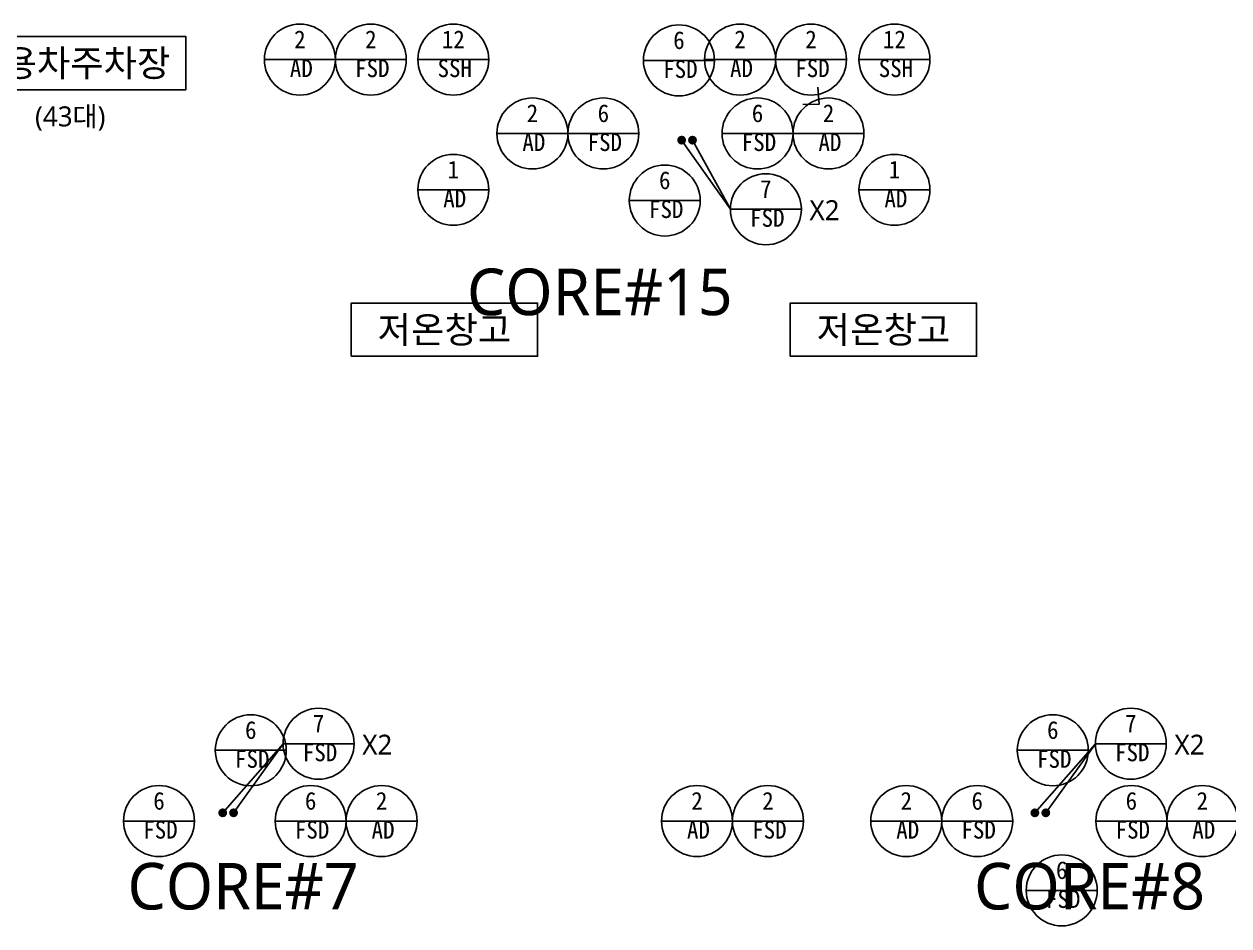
# Model space of a CAD drawing. Header units: millimetres. Extents: x 3479419 to 5579419, y 522746 to 3162891.
# Drawn here: x 4852519 to 4943077, y 1439096 to 1506854 of the extents above; entities that cross this region are included whole.
import ezdxf
from ezdxf.enums import TextEntityAlignment as Align

# ---------------------------------------------------------------- set-up
doc = ezdxf.new("R2010")
doc.units = ezdxf.units.MM
doc.layers.get('Defpoints').update_dxf_attribs({"color": 140})
for name, color, linetype, lineweight in [('A-MKXX-SYMB', 7, 'Continuous', 25), ('A-XXXX-SYMB', 7, 'Continuous', 25), ('A-XXXX-TXT2', 3, 'Continuous', 25)]:
    doc.layers.add(name, color=color, linetype=linetype, lineweight=lineweight)
doc.layers.add('AA-SYMB', color=1, linetype='Continuous')
doc.styles.add('돋움', font='')
doc.styles.add('돋음', font='')
doc.styles.add('맑은고딕', font='malgun.ttf')
doc.styles.get('돋움').set_extended_font_data('DotumChe')
doc.styles.get('돋음').set_extended_font_data('Dotum')

# ---------------------------------------------------------------- blocks, each defined once
blk = doc.blocks.new('글_일반주차')
at = {"layer": 'A-XXXX-TXT2', "color": 0}
blk.add_lwpolyline([(-8700, -2000), (8700, -2000), (8700, 2000), (-8700, 2000)], close=True, dxfattribs=at)
at = {"layer": 'A-XXXX-TXT2', "style": '맑은고딕'}
blk.add_text('승용차주차장', height=2000, dxfattribs=at).set_placement((0, 0), align=Align.MIDDLE_CENTER)
blk = doc.blocks.new('글_저온창고')
at = {"layer": 'A-XXXX-TXT2', "color": 0}
blk.add_lwpolyline([(-7000, -2000), (7000, -2000), (7000, 2000), (-7000, 2000)], close=True, dxfattribs=at)
at = {"layer": 'A-XXXX-TXT2', "style": '맑은고딕'}
blk.add_text('저온창고', height=2000, dxfattribs=at).set_placement((0, 0), align=Align.MIDDLE_CENTER)
blk = doc.blocks.new('WINSYMBOL-flat-1')
at = {"layer": 'AA-SYMB', "color": 3}
blk.add_line((-1440, 0), (1440, 0), dxfattribs=at)
blk.add_circle((0, 0), 1440, dxfattribs=at)
at = {"layer": 'AA-SYMB', "style": '돋음'}
blk.add_attdef('0', text='', height=720, dxfattribs=at).set_placement((0, 246), align=Align.CENTER)
at = {"layer": 'AA-SYMB', "style": '돋음', "width": 0.95}
blk.add_attdef('FSD', text='', height=720, dxfattribs=at).set_placement((59, -927), align=Align.CENTER)
blk = doc.blocks.new('A$C425F3A2A')
at = {"layer": 'Defpoints', "style": '맑은고딕'}
for s, p in [('CORE#15', (166357, 83662)), ('CORE#7', (138234, 39007)), ('CORE#8', (201868, 39007))]:
    blk.add_text(s, height=3500, dxfattribs=at).set_placement(p, align=Align.BOTTOM_RIGHT)
blk = doc.blocks.new('fsd7')
at = {"layer": 'A-MKXX-SYMB'}
h = blk.add_hatch(color=256, dxfattribs=at)
edge = h.paths.add_edge_path()
edge.add_arc((162524, 97864), 333, -180, 180)
h = blk.add_hatch(color=256, dxfattribs=at)
edge = h.paths.add_edge_path()
edge.add_arc((163339, 97864), 333, -180, 180)
h = blk.add_hatch(color=256, dxfattribs=at)
edge = h.paths.add_edge_path()
edge.add_arc((128028, 47321), 333, 180, 540, ccw=False)
h = blk.add_hatch(color=256, dxfattribs=at)
edge = h.paths.add_edge_path()
edge.add_arc((128843, 47321), 333, 180, 540, ccw=False)
h = blk.add_hatch(color=256, dxfattribs=at)
edge = h.paths.add_edge_path()
edge.add_arc((189078, 47321), 333, 180, 540, ccw=False)
h = blk.add_hatch(color=256, dxfattribs=at)
edge = h.paths.add_edge_path()
edge.add_arc((189893, 47321), 333, 180, 540, ccw=False)
at = {"layer": 'A-XXXX-SYMB'}
for points in [[(162524, 97864), (166187, 92671), (163339, 97864)], [(128028, 47321), (132569, 52513), (128843, 47321)], [(189078, 47321), (193619, 52513), (189893, 47321)]]:
    blk.add_lwpolyline(points, dxfattribs=at)
ref = blk.add_blockref('WINSYMBOL-flat-1', (168854, 92671), dxfattribs=dict(xscale=1.851851851790402, yscale=1.851851851790402, zscale=1.851851851790402))
ref.add_attrib('0', '7', dxfattribs={"layer": 'AA-SYMB', "color": 3, "height": 1333, "style": '돋움'}).set_placement((168854, 93127), align=Align.BOTTOM_CENTER)
ref.add_attrib('FSD', 'FSD', dxfattribs={"layer": 'AA-SYMB', "color": 3, "height": 1333.3, "style": '돋움'}).set_placement((168963, 90955), align=Align.BOTTOM_CENTER)
ref = blk.add_blockref('WINSYMBOL-flat-1', (135236, 52513), dxfattribs=dict(xscale=1.851851851790402, yscale=1.851851851790402, zscale=1.851851851790402))
ref.add_attrib('0', '7', dxfattribs={"layer": 'AA-SYMB', "color": 3, "height": 1333, "style": '돋움'}).set_placement((135236, 52969), align=Align.BOTTOM_CENTER)
ref.add_attrib('FSD', 'FSD', dxfattribs={"layer": 'AA-SYMB', "color": 3, "height": 1333.3, "style": '돋움'}).set_placement((135344, 50796), align=Align.BOTTOM_CENTER)
ref = blk.add_blockref('WINSYMBOL-flat-1', (196286, 52513), dxfattribs=dict(xscale=1.851851851790402, yscale=1.851851851790402, zscale=1.851851851790402))
ref.add_attrib('0', '7', dxfattribs={"layer": 'AA-SYMB', "color": 3, "height": 1333, "style": '돋움'}).set_placement((196286, 52969), align=Align.BOTTOM_CENTER)
ref.add_attrib('FSD', 'FSD', dxfattribs={"layer": 'AA-SYMB', "color": 3, "height": 1333.3, "style": '돋움'}).set_placement((196394, 50796), align=Align.BOTTOM_CENTER)
at = {"layer": 'A-XXXX-TXT2', "style": '맑은고딕'}
for p in [(173265, 91849), (139647, 51690), (200697, 51690)]:
    blk.add_text('X2', height=1500, dxfattribs=at).set_placement(p, align=Align.CENTER)

msp = doc.modelspace()

# ---------------------------------------------------------------- linework, layer by layer
at = {"layer": 'Defpoints'}
msp.add_lwpolyline([(4911041, 1500808.4), (4912284.3, 1500841.7), (4912186.8, 1502126.2)], dxfattribs=at)

# ---------------------------------------------------------------- block references
for name, p in [('fsd7', (4739418.8, 1400270.6)), ('글_일반주차', (4855986.8, 1503920.6)), ('글_저온창고', (4884111.8, 1483891.2)), ('글_저온창고', (4917111.8, 1483891.2))]:
    msp.add_blockref(name, p)
ref = msp.add_blockref('WINSYMBOL-flat-1', (4873247.9, 1504187), dxfattribs=dict(xscale=1.851851851790402, yscale=1.851851851790402, zscale=1.851851851790402))
ref.add_attrib('0', '2', dxfattribs={"layer": 'AA-SYMB', "color": 3, "height": 1333.3, "style": '돋움'}).set_placement((4873247.9, 1504642.6), align=Align.BOTTOM_CENTER)
ref.add_attrib('FSD', 'AD', dxfattribs={"layer": 'AA-SYMB', "color": 3, "height": 1333.33, "style": '돋움'}).set_placement((4873356.3, 1502470.2), align=Align.BOTTOM_CENTER)
ref = msp.add_blockref('WINSYMBOL-flat-1', (4878581.2, 1504187), dxfattribs=dict(xscale=1.851851851790402, yscale=1.851851851790402, zscale=1.851851851790402))
ref.add_attrib('0', '2', dxfattribs={"layer": 'AA-SYMB', "color": 3, "height": 1333.3, "style": '돋움'}).set_placement((4878581.2, 1504642.6), align=Align.BOTTOM_CENTER)
ref.add_attrib('FSD', 'FSD', dxfattribs={"layer": 'AA-SYMB', "color": 3, "height": 1333.33, "style": '돋움'}).set_placement((4878689.7, 1502470.2), align=Align.BOTTOM_CENTER)
ref = msp.add_blockref('WINSYMBOL-flat-1', (4884779.6, 1504187), dxfattribs=dict(xscale=1.851851851790402, yscale=1.851851851790402, zscale=1.851851851790402))
ref.add_attrib('0', '12', dxfattribs={"layer": 'AA-SYMB', "color": 3, "height": 1333.33, "style": '돋움'}).set_placement((4884779.6, 1504642.6), align=Align.BOTTOM_CENTER)
ref.add_attrib('FSD', 'SSH', dxfattribs={"layer": 'AA-SYMB', "color": 3, "height": 1333.33, "style": '돋움'}).set_placement((4884888, 1502470.2), align=Align.BOTTOM_CENTER)
ref = msp.add_blockref('WINSYMBOL-flat-1', (4901741.1, 1504126), dxfattribs=dict(xscale=1.851851851790402, yscale=1.851851851790402, zscale=1.851851851790402))
ref.add_attrib('0', '6', dxfattribs={"layer": 'AA-SYMB', "color": 3, "height": 1333.3, "style": '돋움'}).set_placement((4901741.1, 1504581.6), align=Align.BOTTOM_CENTER)
ref.add_attrib('FSD', 'FSD', dxfattribs={"layer": 'AA-SYMB', "color": 3, "height": 1333.33, "style": '돋움'}).set_placement((4901849.5, 1502409.2), align=Align.BOTTOM_CENTER)
ref = msp.add_blockref('WINSYMBOL-flat-1', (4906334.4, 1504187), dxfattribs=dict(xscale=1.851851851790402, yscale=1.851851851790402, zscale=1.851851851790402))
ref.add_attrib('0', '2', dxfattribs={"layer": 'AA-SYMB', "color": 3, "height": 1333.3, "style": '돋움'}).set_placement((4906334.4, 1504642.6), align=Align.BOTTOM_CENTER)
ref.add_attrib('FSD', 'AD', dxfattribs={"layer": 'AA-SYMB', "color": 3, "height": 1333.33, "style": '돋움'}).set_placement((4906442.8, 1502470.2), align=Align.BOTTOM_CENTER)
ref = msp.add_blockref('WINSYMBOL-flat-1', (4911667.7, 1504187), dxfattribs=dict(xscale=1.851851851790402, yscale=1.851851851790402, zscale=1.851851851790402))
ref.add_attrib('0', '2', dxfattribs={"layer": 'AA-SYMB', "color": 3, "height": 1333.3, "style": '돋움'}).set_placement((4911667.7, 1504642.6), align=Align.BOTTOM_CENTER)
ref.add_attrib('FSD', 'FSD', dxfattribs={"layer": 'AA-SYMB', "color": 3, "height": 1333.33, "style": '돋움'}).set_placement((4911776.2, 1502470.2), align=Align.BOTTOM_CENTER)
ref = msp.add_blockref('WINSYMBOL-flat-1', (4917939.5, 1504187), dxfattribs=dict(xscale=1.851851851790402, yscale=1.851851851790402, zscale=1.851851851790402))
ref.add_attrib('0', '12', dxfattribs={"layer": 'AA-SYMB', "color": 3, "height": 1333.33, "style": '돋움'}).set_placement((4917939.5, 1504642.6), align=Align.BOTTOM_CENTER)
ref.add_attrib('FSD', 'SSH', dxfattribs={"layer": 'AA-SYMB', "color": 3, "height": 1333.33, "style": '돋움'}).set_placement((4918047.9, 1502470.2), align=Align.BOTTOM_CENTER)
ref = msp.add_blockref('WINSYMBOL-flat-1', (4890726.3, 1498635), dxfattribs=dict(xscale=1.851851851790402, yscale=1.851851851790402, zscale=1.851851851790402))
ref.add_attrib('0', '2', dxfattribs={"layer": 'AA-SYMB', "color": 3, "height": 1333.3, "style": '돋움'}).set_placement((4890726.3, 1499090.6), align=Align.BOTTOM_CENTER)
ref.add_attrib('FSD', 'AD', dxfattribs={"layer": 'AA-SYMB', "color": 3, "height": 1333.33, "style": '돋움'}).set_placement((4890834.7, 1496918.2), align=Align.BOTTOM_CENTER)
ref = msp.add_blockref('WINSYMBOL-flat-1', (4896059.6, 1498635), dxfattribs=dict(xscale=1.851851851790402, yscale=1.851851851790402, zscale=1.851851851790402))
ref.add_attrib('0', '6', dxfattribs={"layer": 'AA-SYMB', "color": 3, "height": 1333.3, "style": '돋움'}).set_placement((4896059.6, 1499090.6), align=Align.BOTTOM_CENTER)
ref.add_attrib('FSD', 'FSD', dxfattribs={"layer": 'AA-SYMB', "color": 3, "height": 1333.33, "style": '돋움'}).set_placement((4896168.1, 1496918.2), align=Align.BOTTOM_CENTER)
ref = msp.add_blockref('WINSYMBOL-flat-1', (4907647.6, 1498635), dxfattribs=dict(xscale=1.851851851790402, yscale=1.851851851790402, zscale=1.851851851790402))
ref.add_attrib('0', '6', dxfattribs={"layer": 'AA-SYMB', "color": 3, "height": 1333.3, "style": '돋움'}).set_placement((4907647.6, 1499090.6), align=Align.BOTTOM_CENTER)
ref.add_attrib('FSD', 'FSD', dxfattribs={"layer": 'AA-SYMB', "color": 3, "height": 1333.33, "style": '돋움'}).set_placement((4907756, 1496918.2), align=Align.BOTTOM_CENTER)
ref = msp.add_blockref('WINSYMBOL-flat-1', (4912980.9, 1498635), dxfattribs=dict(xscale=1.851851851790402, yscale=1.851851851790402, zscale=1.851851851790402))
ref.add_attrib('0', '2', dxfattribs={"layer": 'AA-SYMB', "color": 3, "height": 1333.3, "style": '돋움'}).set_placement((4912980.9, 1499090.6), align=Align.BOTTOM_CENTER)
ref.add_attrib('FSD', 'AD', dxfattribs={"layer": 'AA-SYMB', "color": 3, "height": 1333.33, "style": '돋움'}).set_placement((4913089.4, 1496918.2), align=Align.BOTTOM_CENTER)
ref = msp.add_blockref('WINSYMBOL-flat-1', (4884779.6, 1494401.8), dxfattribs=dict(xscale=1.851851851790402, yscale=1.851851851790402, zscale=1.851851851790402))
ref.add_attrib('0', '1', dxfattribs={"layer": 'AA-SYMB', "color": 3, "height": 1333.3, "style": '돋움'}).set_placement((4884779.6, 1494857.4), align=Align.BOTTOM_CENTER)
ref.add_attrib('FSD', 'AD', dxfattribs={"layer": 'AA-SYMB', "color": 3, "height": 1333.33, "style": '돋움'}).set_placement((4884888, 1492685), align=Align.BOTTOM_CENTER)
ref = msp.add_blockref('WINSYMBOL-flat-1', (4917939.5, 1494401.8), dxfattribs=dict(xscale=1.851851851790402, yscale=1.851851851790402, zscale=1.851851851790402))
ref.add_attrib('0', '1', dxfattribs={"layer": 'AA-SYMB', "color": 3, "height": 1333.3, "style": '돋움'}).set_placement((4917939.5, 1494857.4), align=Align.BOTTOM_CENTER)
ref.add_attrib('FSD', 'AD', dxfattribs={"layer": 'AA-SYMB', "color": 3, "height": 1333.33, "style": '돋움'}).set_placement((4918047.9, 1492685), align=Align.BOTTOM_CENTER)
ref = msp.add_blockref('WINSYMBOL-flat-1', (4900674.1, 1493598.4), dxfattribs=dict(xscale=1.851851851790402, yscale=1.851851851790402, zscale=1.851851851790402))
ref.add_attrib('0', '6', dxfattribs={"layer": 'AA-SYMB', "color": 3, "height": 1333.3, "style": '돋움'}).set_placement((4900674.1, 1494054), align=Align.BOTTOM_CENTER)
ref.add_attrib('FSD', 'FSD', dxfattribs={"layer": 'AA-SYMB', "color": 3, "height": 1333.33, "style": '돋움'}).set_placement((4900782.6, 1491881.6), align=Align.BOTTOM_CENTER)
ref = msp.add_blockref('WINSYMBOL-flat-1', (4869558.4, 1452289.8), dxfattribs=dict(xscale=1.851851851790402, yscale=1.851851851790402, zscale=1.851851851790402))
ref.add_attrib('0', '6', dxfattribs={"layer": 'AA-SYMB', "color": 3, "height": 1333.3, "style": '돋움'}).set_placement((4869558.4, 1452745.4), align=Align.BOTTOM_CENTER)
ref.add_attrib('FSD', 'FSD', dxfattribs={"layer": 'AA-SYMB', "color": 3, "height": 1333.33, "style": '돋움'}).set_placement((4869666.9, 1450573), align=Align.BOTTOM_CENTER)
ref = msp.add_blockref('WINSYMBOL-flat-1', (4929841.1, 1452289.8), dxfattribs=dict(xscale=1.851851851790402, yscale=1.851851851790402, zscale=1.851851851790402))
ref.add_attrib('0', '6', dxfattribs={"layer": 'AA-SYMB', "color": 3, "height": 1333.3, "style": '돋움'}).set_placement((4929841.1, 1452745.4), align=Align.BOTTOM_CENTER)
ref.add_attrib('FSD', 'FSD', dxfattribs={"layer": 'AA-SYMB', "color": 3, "height": 1333.33, "style": '돋움'}).set_placement((4929949.5, 1450573), align=Align.BOTTOM_CENTER)
ref = msp.add_blockref('WINSYMBOL-flat-1', (4862659.4, 1446971.7), dxfattribs=dict(xscale=1.851851851790402, yscale=1.851851851790402, zscale=1.851851851790402))
ref.add_attrib('0', '6', dxfattribs={"layer": 'AA-SYMB', "color": 3, "height": 1333.3, "style": '돋움'}).set_placement((4862659.4, 1447427.3), align=Align.BOTTOM_CENTER)
ref.add_attrib('FSD', 'FSD', dxfattribs={"layer": 'AA-SYMB', "color": 3, "height": 1333.33, "style": '돋움'}).set_placement((4862767.8, 1445254.9), align=Align.BOTTOM_CENTER)
ref = msp.add_blockref('WINSYMBOL-flat-1', (4874058.2, 1446971.7), dxfattribs=dict(xscale=1.851851851790402, yscale=1.851851851790402, zscale=1.851851851790402))
ref.add_attrib('0', '6', dxfattribs={"layer": 'AA-SYMB', "color": 3, "height": 1333.3, "style": '돋움'}).set_placement((4874058.2, 1447427.3), align=Align.BOTTOM_CENTER)
ref.add_attrib('FSD', 'FSD', dxfattribs={"layer": 'AA-SYMB', "color": 3, "height": 1333.33, "style": '돋움'}).set_placement((4874166.7, 1445254.9), align=Align.BOTTOM_CENTER)
ref = msp.add_blockref('WINSYMBOL-flat-1', (4879391.5, 1446971.7), dxfattribs=dict(xscale=1.851851851790402, yscale=1.851851851790402, zscale=1.851851851790402))
ref.add_attrib('0', '2', dxfattribs={"layer": 'AA-SYMB', "color": 3, "height": 1333.3, "style": '돋움'}).set_placement((4879391.5, 1447427.3), align=Align.BOTTOM_CENTER)
ref.add_attrib('FSD', 'AD', dxfattribs={"layer": 'AA-SYMB', "color": 3, "height": 1333.33, "style": '돋움'}).set_placement((4879500, 1445254.9), align=Align.BOTTOM_CENTER)
ref = msp.add_blockref('WINSYMBOL-flat-1', (4903096.7, 1446971.7), dxfattribs=dict(xscale=1.851851851790402, yscale=1.851851851790402, zscale=1.851851851790402))
ref.add_attrib('0', '2', dxfattribs={"layer": 'AA-SYMB', "color": 3, "height": 1333.3, "style": '돋움'}).set_placement((4903096.7, 1447427.3), align=Align.BOTTOM_CENTER)
ref.add_attrib('FSD', 'AD', dxfattribs={"layer": 'AA-SYMB', "color": 3, "height": 1333.33, "style": '돋움'}).set_placement((4903205.2, 1445254.9), align=Align.BOTTOM_CENTER)
ref = msp.add_blockref('WINSYMBOL-flat-1', (4908430.1, 1446971.7), dxfattribs=dict(xscale=1.851851851790402, yscale=1.851851851790402, zscale=1.851851851790402))
ref.add_attrib('0', '2', dxfattribs={"layer": 'AA-SYMB', "color": 3, "height": 1333.3, "style": '돋움'}).set_placement((4908430.1, 1447427.3), align=Align.BOTTOM_CENTER)
ref.add_attrib('FSD', 'FSD', dxfattribs={"layer": 'AA-SYMB', "color": 3, "height": 1333.33, "style": '돋움'}).set_placement((4908538.5, 1445254.9), align=Align.BOTTOM_CENTER)
ref = msp.add_blockref('WINSYMBOL-flat-1', (4918826.3, 1446971.7), dxfattribs=dict(xscale=1.851851851790402, yscale=1.851851851790402, zscale=1.851851851790402))
ref.add_attrib('0', '2', dxfattribs={"layer": 'AA-SYMB', "color": 3, "height": 1333.3, "style": '돋움'}).set_placement((4918826.3, 1447427.3), align=Align.BOTTOM_CENTER)
ref.add_attrib('FSD', 'AD', dxfattribs={"layer": 'AA-SYMB', "color": 3, "height": 1333.33, "style": '돋움'}).set_placement((4918934.7, 1445254.9), align=Align.BOTTOM_CENTER)
ref = msp.add_blockref('WINSYMBOL-flat-1', (4924159.6, 1446971.7), dxfattribs=dict(xscale=1.851851851790402, yscale=1.851851851790402, zscale=1.851851851790402))
ref.add_attrib('0', '6', dxfattribs={"layer": 'AA-SYMB', "color": 3, "height": 1333.3, "style": '돋움'}).set_placement((4924159.6, 1447427.3), align=Align.BOTTOM_CENTER)
ref.add_attrib('FSD', 'FSD', dxfattribs={"layer": 'AA-SYMB', "color": 3, "height": 1333.33, "style": '돋움'}).set_placement((4924268.1, 1445254.9), align=Align.BOTTOM_CENTER)
ref = msp.add_blockref('WINSYMBOL-flat-1', (4935747.6, 1446971.7), dxfattribs=dict(xscale=1.851851851790402, yscale=1.851851851790402, zscale=1.851851851790402))
ref.add_attrib('0', '6', dxfattribs={"layer": 'AA-SYMB', "color": 3, "height": 1333.3, "style": '돋움'}).set_placement((4935747.6, 1447427.3), align=Align.BOTTOM_CENTER)
ref.add_attrib('FSD', 'FSD', dxfattribs={"layer": 'AA-SYMB', "color": 3, "height": 1333.33, "style": '돋움'}).set_placement((4935856, 1445254.9), align=Align.BOTTOM_CENTER)
ref = msp.add_blockref('WINSYMBOL-flat-1', (4941080.9, 1446971.7), dxfattribs=dict(xscale=1.851851851790402, yscale=1.851851851790402, zscale=1.851851851790402))
ref.add_attrib('0', '2', dxfattribs={"layer": 'AA-SYMB', "color": 3, "height": 1333.3, "style": '돋움'}).set_placement((4941080.9, 1447427.3), align=Align.BOTTOM_CENTER)
ref.add_attrib('FSD', 'AD', dxfattribs={"layer": 'AA-SYMB', "color": 3, "height": 1333.33, "style": '돋움'}).set_placement((4941189.4, 1445254.9), align=Align.BOTTOM_CENTER)
ref = msp.add_blockref('WINSYMBOL-flat-1', (4930511.8, 1441762.2), dxfattribs=dict(xscale=1.851851851790402, yscale=1.851851851790402, zscale=1.851851851790402))
ref.add_attrib('0', '6', dxfattribs={"layer": 'AA-SYMB', "color": 3, "height": 1333.3, "style": '돋움'}).set_placement((4930511.8, 1442217.8), align=Align.BOTTOM_CENTER)
ref.add_attrib('FSD', 'FSD', dxfattribs={"layer": 'AA-SYMB', "color": 3, "height": 1333.33, "style": '돋움'}).set_placement((4930620.3, 1440045.4), align=Align.BOTTOM_CENTER)
at = {"layer": 'A-XXXX-SYMB'}
msp.add_blockref('A$C425F3A2A', (4739418.8, 1400270.6), dxfattribs=at)

# ---------------------------------------------------------------- texts
at = {"layer": 'A-XXXX-TXT2', "style": '맑은고딕'}
msp.add_text('(43대)', height=1500, dxfattribs=at).set_placement((4855986.8, 1499920.6), align=Align.MIDDLE_CENTER)

doc.saveas('drawing.dxf')
